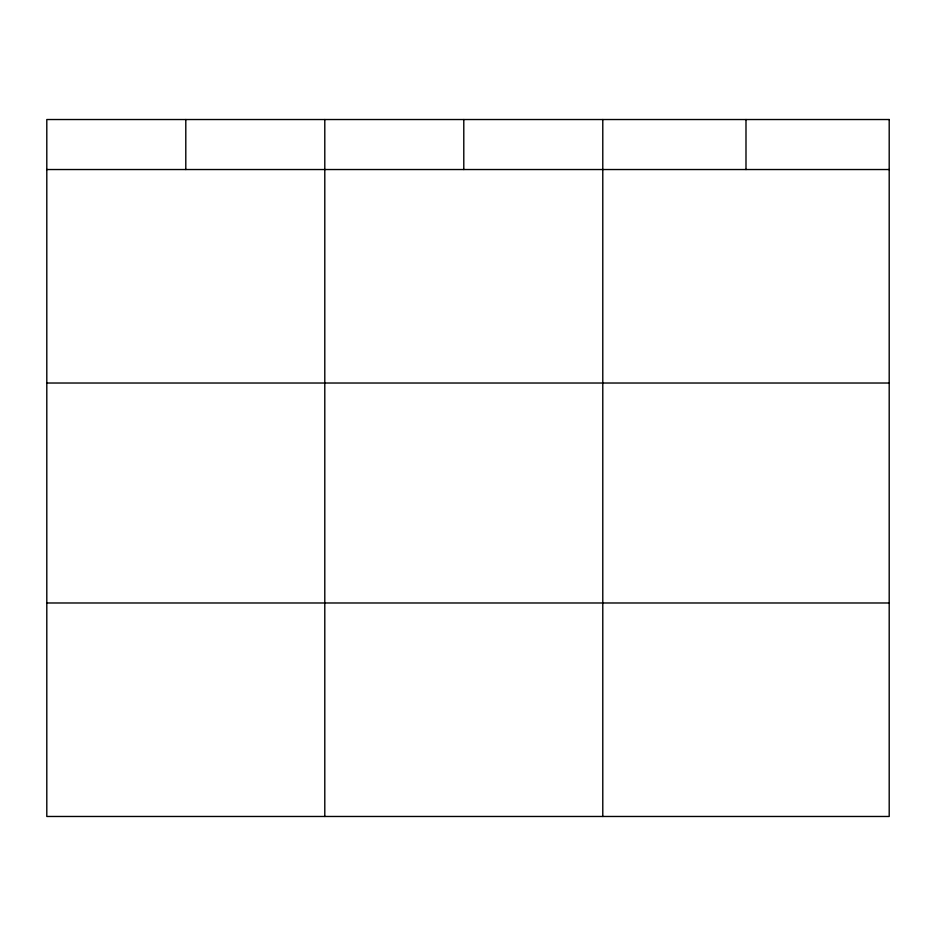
<?xml version="1.0" encoding="UTF-8"?>
<svg xmlns="http://www.w3.org/2000/svg" width="936" height="936" viewBox="0 0 936 936"><rect width="100%" height="100%" fill="white"/><g stroke="black" fill="none" stroke-linecap="round" stroke-linejoin="round"><path stroke-width="1.4" d="M46.8 169.533L889.2 169.533M46.8 383.023L889.2 383.023M46.8 602.983L889.2 602.983M745.992 119.527L745.992 169.533M602.784 119.527L602.784 816.473M463.788 119.527L463.788 169.533M324.792 119.527L324.792 816.473M185.796 119.527L185.796 169.533M889.2 119.527L46.8 119.527L46.8 816.473L889.2 816.473L889.2 119.527"/></g></svg>
